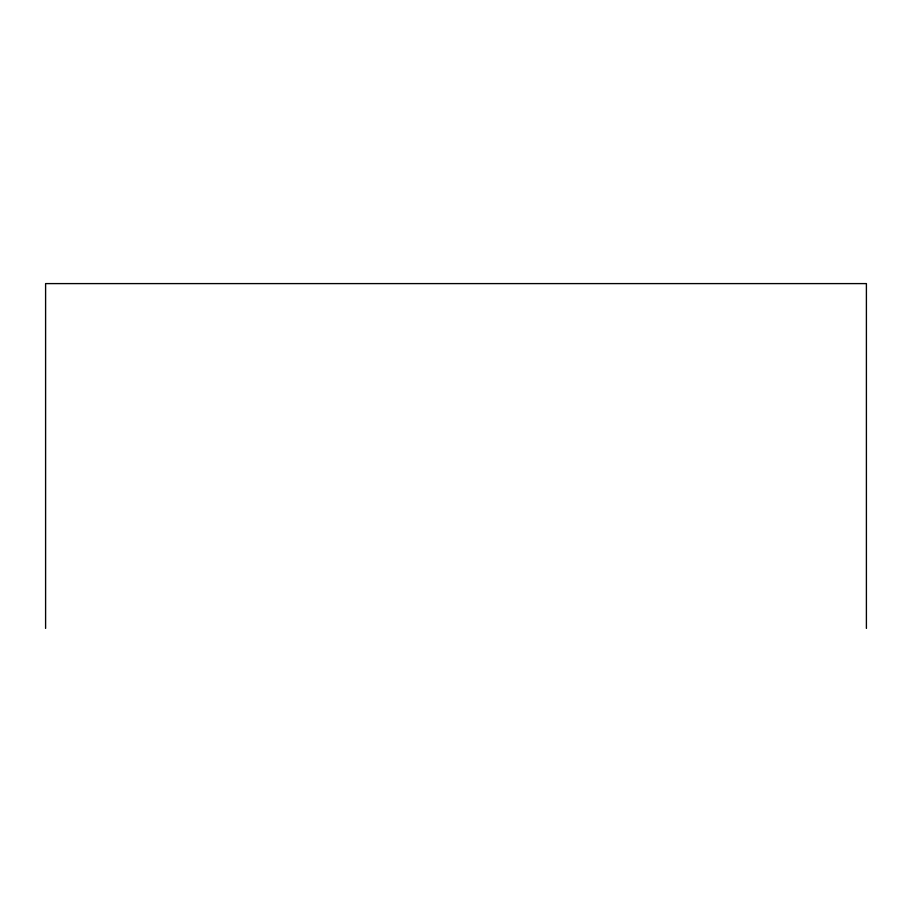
<?xml version="1.0" encoding="UTF-8"?>
<svg xmlns="http://www.w3.org/2000/svg" width="912" height="912" viewBox="0 0 912 912"><rect width="100%" height="100%" fill="white"/><g stroke="black" fill="none" stroke-linecap="round" stroke-linejoin="round"><path stroke-width="1.37" d="M866.4 628.402L866.4 283.598L45.6 283.598L45.6 628.402"/></g></svg>
